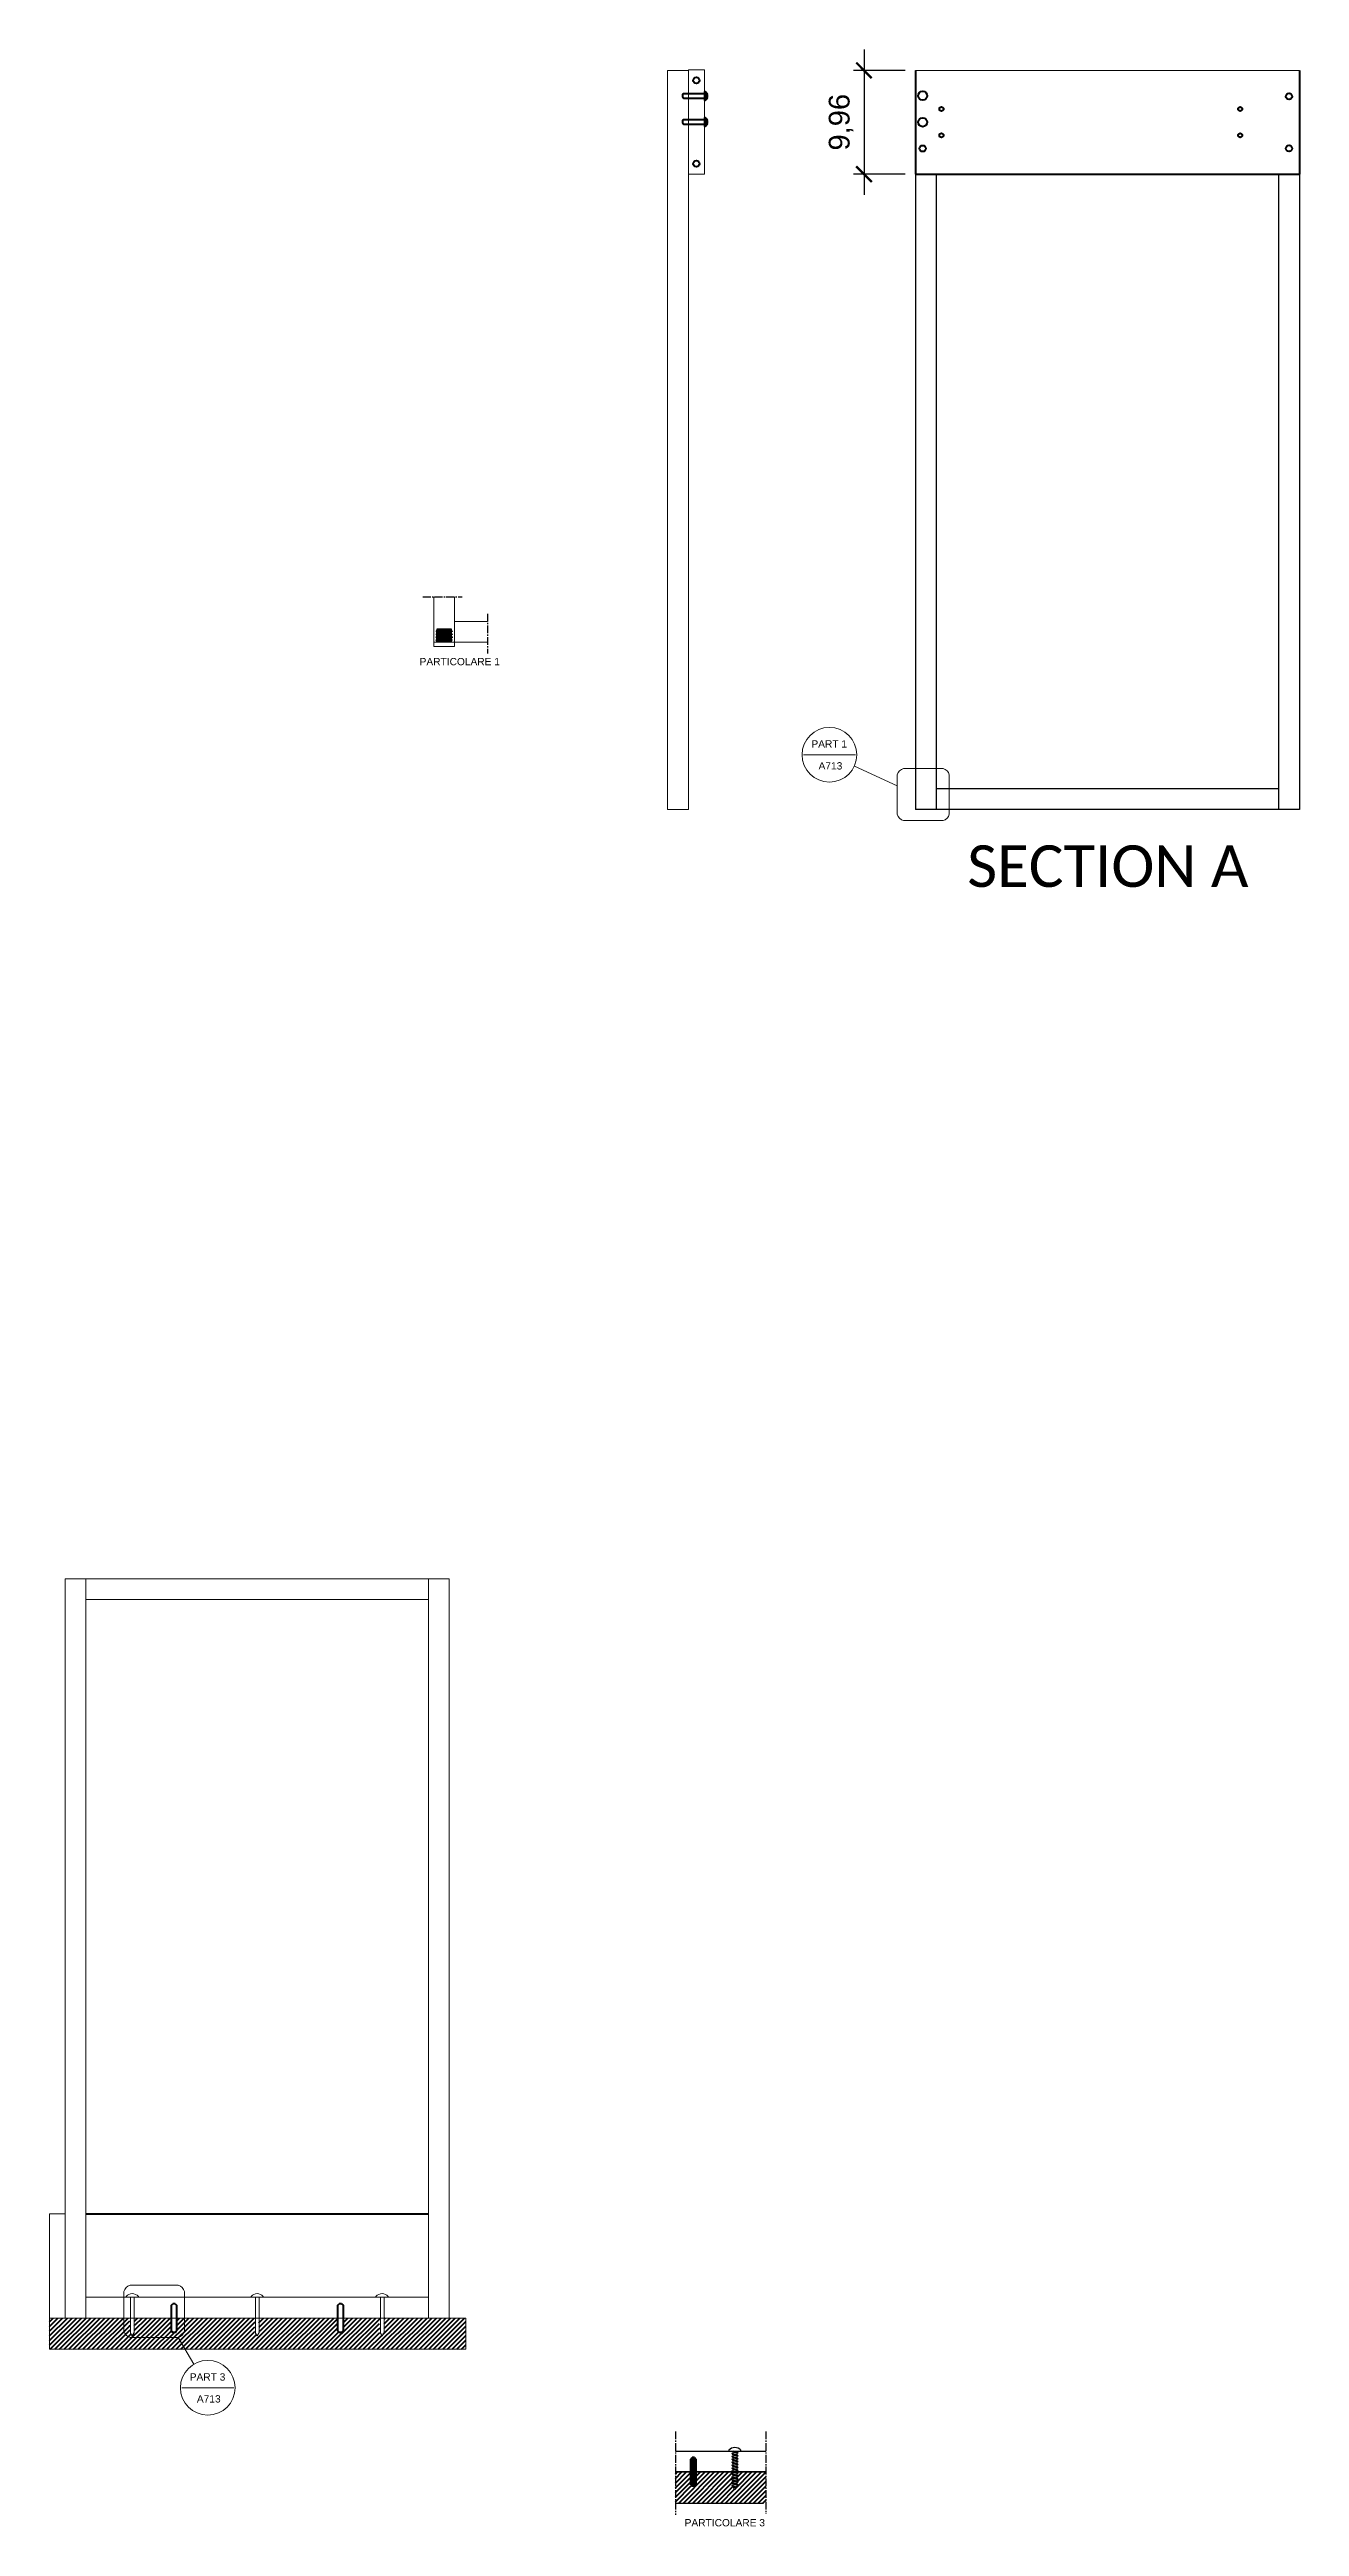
# Model space of a CAD drawing. Header units: centimetres. Extents: x 1319 to 4062, y 3050 to 4081.
# Drawn here: x 3250 to 3370.1, y 3665 to 3902.9 of the extents above; entities that cross this region are included whole.
import ezdxf

# ---------------------------------------------------------------- set-up
doc = ezdxf.new("R2010")
doc.units = ezdxf.units.CM
doc.linetypes.add('ACAD_ISO03W100', pattern=[30, 12, -18])
doc.linetypes.add('CENTER2', pattern=[1.125, 0.75, -0.125, 0.125, -0.125])
doc.layers.get('0').update_dxf_attribs({"color": 3})
for name, color, linetype, lineweight in [('A-ANNO-DIMS', 8, 'Continuous', 9), ('A-ANNO-SYMB', 3, 'Continuous', 18), ('A-FURN', 3, 'Continuous', 20), ('A-SECT C-MCUT', 9, 'Continuous', 25), ('A-WALL-STUD', 9, 'Continuous', 5), ('QUOTE', 8, 'Continuous', 18), ('sezioni', 2, 'Continuous', 25)]:
    doc.layers.add(name, color=color, linetype=linetype, lineweight=lineweight)
for name, color, linetype in [('G-ANNO-TEXT', 3, 'Continuous'), ('linee di prosp', 6, 'Continuous'), ('mobili', 3, 'Continuous'), ('viti', 3, 'Continuous'), ('viti e cerniere', 3, 'Continuous')]:
    doc.layers.add(name, color=color, linetype=linetype)
doc.styles.get("Standard").update_dxf_attribs({"font": 'arial.ttf'})
doc.styles.add('stile2', font='calibril.ttf', dxfattribs={"height": 0.5})
doc.dimstyles.new('giulia', dxfattribs={"dimtxt": 2, "dimasz": 1.5, "dimexe": 1, "dimexo": 1, "dimgap": 1, "dimtad": 1, "dimtxsty": 'Standard', "dimblk": 'ARCHTICK', "dimcen": 2.5, "dimdle": 2, "dimadec": 0, "dimazin": 0, "dimtfac": 1, "dimtmove": 0, "dimatfit": 3, "dimldrblk": 'ARCHTICK', "dimfxl": 1, "dimarcsym": 0})

# ---------------------------------------------------------------- blocks, each defined once
blk = doc.blocks.new('_ArchTick')
at = {"color": 0, "linetype": 'ByBlock', "const_width": 0.15}
blk.add_lwpolyline([(-0.5, -0.5), (0.5, 0.5)], dxfattribs=at)
blk = doc.blocks.new('*D186')
at = {"layer": 'A-ANNO-DIMS', "color": 0, "lineweight": -2, "transparency": 16777216}
for p, q in [((3328.29, 3902.91), (3328.29, 3888.95)), ((3332.23, 3900.91), (3327.29, 3900.91)), ((3332.23, 3890.95), (3327.29, 3890.95))]:
    blk.add_line(p, q, dxfattribs=at)
at = {"layer": 'Defpoints', "color": 0, "lineweight": 100, "transparency": 16777216}
for p in [(3333.23, 3900.91), (3328.29, 3890.95), (3333.23, 3890.95)]:
    blk.add_point(p, dxfattribs=at)
at = {"layer": 'A-ANNO-DIMS', "color": 0, "lineweight": -2, "transparency": 16777216, "xscale": 1.5, "yscale": 1.5, "zscale": 1.5}
for p, rotation in [((3328.29, 3900.91), 90), ((3328.29, 3890.95), 270)]:
    blk.add_blockref('_ArchTick', p, dxfattribs=dict(at, rotation=rotation))
at = {"layer": 'A-ANNO-DIMS', "color": 0, "lineweight": 100, "transparency": 16777216, "insert": (3326.09, 3895.93), "char_height": 2, "attachment_point": 5, "rotation": 90}
blk.add_mtext('9,96', dxfattribs=at)
blk = doc.blocks.new('tassello')
at = {"layer": 'viti e cerniere', "linetype": 'ByBlock', "lineweight": 100}
for p, q in [((0, 0.51), (0.21, 0.7)), ((0, 0.51), (0, 0.18)), ((0.21, 0), (0, 0.18)), ((0.21, 0.7), (3.71, 0.7)), ((0.21, 0.7), (0.21, 0)), ((0.21, 0.7), (0.21, 0.52)), ((0.21, 0.52), (0.75, 0.52)), ((0.21, 0.35), (0.9, 0.35)), ((0.9, 0.17), (0.21, 0.17)), ((0.75, 0.52), (3.71, 0.52)), ((0.9, 0.35), (0.9, 0.35)), ((0.9, 0.35), (3.71, 0.35)), ((0.9, 0.17), (3.71, 0.17)), ((3.92, 0.51), (3.71, 0.7)), ((3.71, 0.7), (3.71, 0)), ((3.71, 0), (3.92, 0.18)), ((3.92, 0.51), (3.92, 0.18)), ((3.71, 0), (0.21, 0))]:
    blk.add_line(p, q, dxfattribs=at)

msp = doc.modelspace()

# ---------------------------------------------------------------- hatches: boundary and pattern name
at = {"layer": 'A-WALL-STUD', "lineweight": 100}
h = msp.add_hatch(dxfattribs=at)
h.set_pattern_fill('ANSI31', color=256, scale=0.1)
h.paths.add_polyline_path([(3257.831, 3683.606), (3257.678, 3683.737), (3257.795, 3683.737), (3257.795, 3683.895), (3257.678, 3684.017), (3257.795, 3684.017), (3257.795, 3684.175), (3257.678, 3684.298), (3257.795, 3684.298), (3257.795, 3684.456), (3257.678, 3684.578), (3257.795, 3684.578), (3257.795, 3684.736), (3257.678, 3684.858), (3257.795, 3684.858), (3257.795, 3685.016), (3257.765, 3685.046), (3250.037, 3685.046), (3250.037, 3682.046), (3290.037, 3682.046), (3290.037, 3685.046), (3282.179, 3685.046), (3282.179, 3685.035), (3282.296, 3684.913), (3282.179, 3684.913), (3282.179, 3684.755), (3282.296, 3684.633), (3282.179, 3684.633), (3282.179, 3684.474), (3282.296, 3684.352), (3282.179, 3684.352), (3282.179, 3684.194), (3282.296, 3684.072), (3282.179, 3684.072), (3282.179, 3683.914), (3282.296, 3683.792), (3282.179, 3683.792), (3282.179, 3683.669), (3281.987, 3683.336), (3281.831, 3683.606), (3281.678, 3683.737), (3281.795, 3683.737), (3281.795, 3683.895), (3281.678, 3684.017), (3281.795, 3684.017), (3281.795, 3684.175), (3281.678, 3684.298), (3281.795, 3684.298), (3281.795, 3684.456), (3281.678, 3684.578), (3281.795, 3684.578), (3281.795, 3684.736), (3281.678, 3684.858), (3281.795, 3684.858), (3281.795, 3685.016), (3281.765, 3685.046), (3278.237, 3685.046), (3278.237, 3683.817), (3278.105, 3683.671), (3277.869, 3683.671), (3277.745, 3683.817), (3277.745, 3685.046), (3270.179, 3685.046), (3270.179, 3685.035), (3270.296, 3684.913), (3270.179, 3684.913), (3270.179, 3684.755), (3270.296, 3684.633), (3270.179, 3684.633), (3270.179, 3684.474), (3270.296, 3684.352), (3270.179, 3684.352), (3270.179, 3684.194), (3270.296, 3684.072), (3270.179, 3684.072), (3270.179, 3683.914), (3270.296, 3683.792), (3270.179, 3683.792), (3270.179, 3683.669), (3269.987, 3683.336), (3269.831, 3683.606), (3269.678, 3683.737), (3269.795, 3683.737), (3269.795, 3683.895), (3269.678, 3684.017), (3269.795, 3684.017), (3269.795, 3684.175), (3269.678, 3684.298), (3269.795, 3684.298), (3269.795, 3684.456), (3269.678, 3684.578), (3269.795, 3684.578), (3269.795, 3684.736), (3269.678, 3684.858), (3269.795, 3684.858), (3269.795, 3685.016), (3269.765, 3685.046), (3262.237, 3685.046), (3262.237, 3683.817), (3262.105, 3683.671), (3261.869, 3683.671), (3261.745, 3683.817), (3261.745, 3685.046), (3258.179, 3685.046), (3258.179, 3685.035), (3258.296, 3684.913), (3258.179, 3684.913), (3258.179, 3684.755), (3258.296, 3684.633), (3258.179, 3684.633), (3258.179, 3684.474), (3258.296, 3684.352), (3258.179, 3684.352), (3258.179, 3684.194), (3258.296, 3684.072), (3258.179, 3684.072), (3258.179, 3683.914), (3258.296, 3683.792), (3258.179, 3683.792), (3258.179, 3683.669), (3257.987, 3683.336)])
at = {"layer": 'QUOTE', "lineweight": 100}
h = msp.add_hatch(dxfattribs=at)
h.set_pattern_fill('ANSI31', color=256, scale=0.1)
h.set_pattern_definition([(45, (33.89884, -14.7795), (-0.224506403, 0.224506403), [])])
edge = h.paths.add_edge_path()
edge.add_line((3310.169, 3670.267), (3310.169, 3667.267))
edge.add_line((3310.169, 3667.267), (3318.629, 3667.267))
edge.add_arc((3314.399, 3670.941), 5.603, 319.01837, 322.70747)
edge.add_line((3318.856, 3667.547), (3318.856, 3670.267))
edge.add_line((3318.856, 3670.267), (3316.078, 3670.267))
edge.add_line((3316.078, 3670.267), (3316.078, 3670.255))
edge.add_line((3316.078, 3670.255), (3316.195, 3670.133))
edge.add_line((3316.195, 3670.133), (3316.078, 3670.133))
edge.add_line((3316.078, 3670.133), (3316.078, 3669.975))
edge.add_line((3316.078, 3669.975), (3316.195, 3669.853))
edge.add_line((3316.195, 3669.853), (3316.078, 3669.853))
edge.add_line((3316.078, 3669.853), (3316.078, 3669.695))
edge.add_line((3316.078, 3669.695), (3316.195, 3669.573))
edge.add_line((3316.195, 3669.573), (3316.078, 3669.573))
edge.add_line((3316.078, 3669.573), (3316.078, 3669.415))
edge.add_line((3316.078, 3669.415), (3316.195, 3669.293))
edge.add_line((3316.195, 3669.293), (3316.078, 3669.293))
edge.add_line((3316.078, 3669.293), (3316.078, 3669.135))
edge.add_line((3316.078, 3669.135), (3316.195, 3669.013))
edge.add_line((3316.195, 3669.013), (3316.078, 3669.013))
edge.add_line((3316.078, 3669.013), (3316.078, 3668.889))
edge.add_line((3316.078, 3668.889), (3315.886, 3668.556))
edge.add_line((3315.886, 3668.556), (3315.73, 3668.826))
edge.add_line((3315.73, 3668.826), (3315.577, 3668.958))
edge.add_line((3315.577, 3668.958), (3315.694, 3668.958))
edge.add_line((3315.694, 3668.958), (3315.694, 3669.116))
edge.add_line((3315.694, 3669.116), (3315.577, 3669.238))
edge.add_line((3315.577, 3669.238), (3315.694, 3669.238))
edge.add_line((3315.694, 3669.238), (3315.694, 3669.396))
edge.add_line((3315.694, 3669.396), (3315.577, 3669.518))
edge.add_line((3315.577, 3669.518), (3315.694, 3669.518))
edge.add_line((3315.694, 3669.518), (3315.694, 3669.676))
edge.add_line((3315.694, 3669.676), (3315.577, 3669.798))
edge.add_line((3315.577, 3669.798), (3315.694, 3669.798))
edge.add_line((3315.694, 3669.798), (3315.694, 3669.956))
edge.add_line((3315.694, 3669.956), (3315.577, 3670.078))
edge.add_line((3315.577, 3670.078), (3315.694, 3670.078))
edge.add_line((3315.694, 3670.078), (3315.694, 3670.236))
edge.add_line((3315.694, 3670.236), (3315.664, 3670.267))
edge.add_line((3315.664, 3670.267), (3312.136, 3670.267))
edge.add_line((3312.136, 3670.267), (3312.136, 3669.038))
edge.add_line((3312.136, 3669.038), (3312.004, 3668.891))
edge.add_line((3312.004, 3668.891), (3311.767, 3668.891))
edge.add_line((3311.767, 3668.891), (3311.644, 3669.038))
edge.add_line((3311.644, 3669.038), (3311.644, 3670.267))
edge.add_line((3311.644, 3670.267), (3310.169, 3670.267))

# ---------------------------------------------------------------- linework, layer by layer
at = {"layer": 'A-ANNO-SYMB'}
for p, q in [((3322.471, 3835.183), (3327.471, 3835.183)), ((3327.361, 3834.091), (3331.488, 3832.204)), ((3263.912, 3680.615), (3262.401, 3683.19)), ((3262.742, 3678.349), (3267.742, 3678.349))]:
    msp.add_line(p, q, dxfattribs=at)
at = {"layer": 'A-ANNO-SYMB', "color": 6}
for p, q in [((3331.488, 3833.256), (3331.488, 3829.465)), ((3335.883, 3833.861), (3332.092, 3833.861)), ((3336.488, 3829.465), (3336.488, 3833.256)), ((3332.092, 3828.861), (3335.883, 3828.861)), ((3257.177, 3687.586), (3257.177, 3683.795)), ((3262.401, 3688.19), (3257.781, 3688.19)), ((3263.005, 3683.795), (3263.005, 3687.586)), ((3257.781, 3683.19), (3262.401, 3683.19))]:
    msp.add_line(p, q, dxfattribs=at)
for centre in [(3324.971, 3835.183), (3265.242, 3678.349)]:
    msp.add_circle(centre, 2.628, dxfattribs=at)
for centre, start, end in [((3332.29, 3833.058), 103.85533, 166.14467), ((3335.686, 3833.058), 13.85533, 76.14467), ((3332.29, 3829.663), 193.85533, 256.14467), ((3335.686, 3829.663), 283.85533, 346.14467), ((3257.979, 3687.388), 103.85533, 166.14467), ((3262.203, 3687.388), 13.85533, 76.14467), ((3257.979, 3683.993), 193.85533, 256.14467), ((3262.203, 3683.993), 283.85533, 346.14467)]:
    msp.add_arc(centre, 0.826, start, end, dxfattribs=at)
at = {"layer": 'A-FURN'}
for p, q in [((3309.415, 3900.909), (3309.415, 3829.909)), ((3309.415, 3900.909), (3311.415, 3900.909)), ((3311.415, 3900.947), (3311.415, 3829.909)), ((3311.415, 3900.947), (3312.965, 3900.947)), ((3312.965, 3900.947), (3312.965, 3890.947)), ((3333.229, 3900.909), (3370.129, 3900.909)), ((3311.465, 3890.947), (3312.965, 3890.947)), ((3286.949, 3850.362), (3286.949, 3845.987)), ((3288.949, 3850.362), (3288.949, 3845.987)), ((3292.122, 3847.987), (3288.949, 3847.987)), ((3292.122, 3845.987), (3286.949, 3845.987)), ((3311.415, 3829.909), (3309.415, 3829.909)), ((3288.437, 3756.046), (3251.537, 3756.046)), ((3251.537, 3685.046), (3251.537, 3756.046)), ((3253.537, 3685.046), (3253.537, 3756.046)), ((3286.437, 3754.046), (3253.537, 3754.046)), ((3286.437, 3685.046), (3286.437, 3756.046)), ((3288.437, 3685.046), (3288.437, 3756.046)), ((3250.037, 3695.046), (3251.537, 3695.046)), ((3251.537, 3695.046), (3250.037, 3695.046)), ((3250.037, 3695.046), (3250.037, 3685.046)), ((3251.537, 3685.046), (3251.537, 3695.046)), ((3290.037, 3685.046), (3250.037, 3685.046)), ((3250.037, 3685.046), (3250.037, 3682.046)), ((3253.537, 3687.046), (3286.437, 3687.046)), ((3290.037, 3685.046), (3290.037, 3682.046)), ((3250.037, 3682.046), (3290.037, 3682.046))]:
    msp.add_line(p, q, dxfattribs=at)
at = {"layer": 'A-FURN', "color": 8, "lineweight": 100}
for p, q in [((3312.965, 3898.879), (3312.965, 3898.016)), ((3312.965, 3898.879), (3313.015, 3898.879)), ((3313.015, 3898.879), (3313.015, 3898.016)), ((3310.942, 3898.69), (3312.965, 3898.69)), ((3311.024, 3898.229), (3312.965, 3898.229)), ((3313.015, 3898.016), (3312.965, 3898.016)), ((3310.942, 3896.19), (3312.965, 3896.19)), ((3311.024, 3895.729), (3312.965, 3895.729)), ((3312.965, 3896.379), (3312.965, 3895.516)), ((3312.965, 3896.379), (3313.015, 3896.379)), ((3313.015, 3895.516), (3312.965, 3895.516)), ((3313.015, 3896.379), (3313.015, 3895.516))]:
    msp.add_line(p, q, dxfattribs=at)
at = {"layer": 'A-FURN', "lineweight": 100}
for p, q in [((3333.229, 3900.909), (3333.229, 3890.947)), ((3370.129, 3900.909), (3370.129, 3890.947)), ((3333.229, 3890.947), (3370.129, 3890.947)), ((3286.437, 3695.008), (3253.537, 3695.008))]:
    msp.add_line(p, q, dxfattribs=at)
at = {"layer": 'A-FURN', "color": 8, "linetype": 'ACAD_ISO03W100', "lineweight": 100}
for p, q in [((3287.249, 3847.114), (3287.199, 3846.974)), ((3287.199, 3846.974), (3288.699, 3846.974)), ((3287.249, 3846.834), (3287.199, 3846.694)), ((3287.199, 3846.694), (3288.699, 3846.694)), ((3287.249, 3846.554), (3287.199, 3846.414)), ((3287.249, 3847.254), (3288.649, 3847.254)), ((3287.249, 3847.114), (3288.649, 3847.114)), ((3287.249, 3846.834), (3288.649, 3846.834)), ((3287.249, 3846.554), (3288.649, 3846.554)), ((3288.649, 3847.114), (3288.699, 3846.974)), ((3288.649, 3846.834), (3288.699, 3846.694)), ((3288.649, 3846.554), (3288.699, 3846.414)), ((3287.199, 3846.414), (3288.699, 3846.414)), ((3287.249, 3846.274), (3287.199, 3846.134)), ((3287.249, 3846.134), (3287.199, 3846.134)), ((3287.249, 3846.274), (3288.649, 3846.274)), ((3287.249, 3846.134), (3288.649, 3846.134)), ((3288.699, 3846.134), (3288.649, 3846.274)), ((3288.699, 3846.134), (3288.649, 3846.134))]:
    msp.add_line(p, q, dxfattribs=at)
at = {"layer": 'A-FURN', "color": 8}
for p, q in [((3287.249, 3847.254), (3287.249, 3847.114)), ((3287.249, 3846.974), (3287.249, 3846.834)), ((3287.249, 3846.694), (3287.249, 3846.554)), ((3288.649, 3847.254), (3288.649, 3847.114)), ((3288.649, 3846.974), (3288.649, 3846.834)), ((3288.649, 3846.694), (3288.649, 3846.554)), ((3286.949, 3845.987), (3286.949, 3845.587)), ((3286.949, 3845.587), (3286.949, 3845.987)), ((3286.949, 3845.987), (3288.949, 3845.987)), ((3286.949, 3845.587), (3288.949, 3845.587)), ((3287.249, 3846.414), (3287.249, 3846.274)), ((3287.249, 3846.134), (3287.249, 3845.987)), ((3288.649, 3846.414), (3288.649, 3846.274)), ((3288.649, 3846.134), (3288.649, 3845.987)), ((3288.949, 3845.987), (3288.949, 3845.587)), ((3257.831, 3687.046), (3257.831, 3683.606)), ((3269.831, 3687.046), (3269.831, 3683.606)), ((3281.831, 3687.046), (3281.831, 3683.606))]:
    msp.add_line(p, q, dxfattribs=at)
at = {"layer": 'A-FURN', "color": 8, "linetype": 'ByBlock', "lineweight": 100}
for p, q in [((3261.745, 3686.275), (3261.869, 3686.422)), ((3261.745, 3683.817), (3261.745, 3686.275)), ((3262.105, 3686.422), (3261.869, 3686.422)), ((3262.105, 3686.422), (3262.237, 3686.275)), ((3262.237, 3686.275), (3262.237, 3683.817)), ((3277.745, 3686.275), (3277.869, 3686.422)), ((3277.745, 3683.817), (3277.745, 3686.275)), ((3278.105, 3686.422), (3277.869, 3686.422)), ((3278.105, 3686.422), (3278.237, 3686.275)), ((3278.237, 3686.275), (3278.237, 3683.817)), ((3261.745, 3683.817), (3261.869, 3683.671)), ((3262.105, 3683.671), (3261.869, 3683.671)), ((3262.105, 3683.671), (3262.237, 3683.817)), ((3277.745, 3683.817), (3277.869, 3683.671)), ((3278.105, 3683.671), (3277.869, 3683.671)), ((3278.105, 3683.671), (3278.237, 3683.817))]:
    msp.add_line(p, q, dxfattribs=at)
at = {"layer": 'A-FURN', "color": 8, "lineweight": 100}
for points in [[(3311.024, 3898.229), (3311.021, 3898.223), (3311.016, 3898.219), (3311.011, 3898.216), (3311.006, 3898.213), (3310.998, 3898.211), (3310.99, 3898.209), (3310.984, 3898.21), (3310.979, 3898.212), (3310.97, 3898.217), (3310.963, 3898.222), (3310.952, 3898.234), (3310.94, 3898.251), (3310.929, 3898.267), (3310.921, 3898.281), (3310.914, 3898.297), (3310.907, 3898.313), (3310.898, 3898.332), (3310.892, 3898.348), (3310.885, 3898.371), (3310.882, 3898.389), (3310.878, 3898.418), (3310.874, 3898.449), (3310.874, 3898.483), (3310.875, 3898.522), (3310.877, 3898.572), (3310.88, 3898.589), (3310.888, 3898.613), (3310.894, 3898.633), (3310.903, 3898.649), (3310.913, 3898.665), (3310.923, 3898.677), (3310.936, 3898.687), (3310.94, 3898.689), (3310.945, 3898.693), (3310.953, 3898.694), (3310.956, 3898.694), (3310.959, 3898.693), (3310.963, 3898.691), (3310.964, 3898.69)], [(3311.024, 3895.729), (3311.021, 3895.723), (3311.016, 3895.719), (3311.011, 3895.716), (3311.006, 3895.713), (3310.998, 3895.711), (3310.99, 3895.709), (3310.984, 3895.71), (3310.979, 3895.712), (3310.97, 3895.717), (3310.963, 3895.722), (3310.952, 3895.734), (3310.94, 3895.751), (3310.929, 3895.767), (3310.921, 3895.781), (3310.914, 3895.797), (3310.907, 3895.813), (3310.898, 3895.832), (3310.892, 3895.848), (3310.885, 3895.871), (3310.882, 3895.889), (3310.878, 3895.918), (3310.874, 3895.949), (3310.874, 3895.983), (3310.875, 3896.022), (3310.877, 3896.072), (3310.88, 3896.089), (3310.888, 3896.113), (3310.894, 3896.133), (3310.903, 3896.149), (3310.913, 3896.165), (3310.923, 3896.177), (3310.936, 3896.187), (3310.94, 3896.189), (3310.945, 3896.193), (3310.953, 3896.194), (3310.956, 3896.194), (3310.959, 3896.193), (3310.963, 3896.191), (3310.964, 3896.19)]]:
    msp.add_lwpolyline(points, dxfattribs=at)
at = {"layer": 'A-FURN', "color": 8}
for points in [[(3258.571, 3687.046), (3258.571, 3687.123, 0.4514162), (3257.403, 3687.123), (3257.403, 3687.046)], [(3270.571, 3687.046), (3270.571, 3687.123, 0.4514162), (3269.403, 3687.123), (3269.403, 3687.046)], [(3282.571, 3687.046), (3282.571, 3687.123, 0.4514162), (3281.403, 3687.123), (3281.403, 3687.046)]]:
    msp.add_lwpolyline(points, format="xyb", close=True, dxfattribs=at)
for points in [[(3258.179, 3687.046), (3258.179, 3683.669), (3257.987, 3683.336), (3257.831, 3683.606)], [(3270.179, 3687.046), (3270.179, 3683.669), (3269.987, 3683.336), (3269.831, 3683.606)], [(3282.179, 3687.046), (3282.179, 3683.669), (3281.987, 3683.336), (3281.831, 3683.606)]]:
    msp.add_lwpolyline(points, dxfattribs=at)
at = {"layer": 'A-FURN', "lineweight": 100}
for centre, radius in [((3312.19, 3899.947), 0.3), ((3335.729, 3897.199), 0.2), ((3364.429, 3897.199), 0.2), ((3369.129, 3898.409), 0.3), ((3335.729, 3894.667), 0.2), ((3364.429, 3894.667), 0.2), ((3312.19, 3891.947), 0.3), ((3333.929, 3893.402), 0.3), ((3369.129, 3893.409), 0.3)]:
    msp.add_circle(centre, radius, dxfattribs=at)
at = {"layer": 'A-FURN', "color": 8, "lineweight": 100}
for centre in [(3333.929, 3898.466), (3333.929, 3895.932)]:
    msp.add_circle(centre, 0.431, dxfattribs=at)
for centre in [(3312.777, 3898.447), (3312.777, 3895.947)]:
    msp.add_arc(centre, 0.492, 298.81893, 61.18107, dxfattribs=at)
at = {"layer": 'A-SECT C-MCUT', "linetype": 'CENTER2'}
for p, q in [((3285.91, 3850.362), (3289.677, 3850.362)), ((3292.122, 3848.724), (3292.122, 3844.91)), ((3310.169, 3674.146), (3310.169, 3666.151)), ((3318.856, 3674.146), (3318.856, 3666.242))]:
    msp.add_line(p, q, dxfattribs=at)
at = {"layer": 'mobili'}
for p, q in [((3310.169, 3672.267), (3318.856, 3672.267)), ((3318.856, 3670.267), (3310.169, 3670.267)), ((3310.169, 3670.267), (3318.856, 3670.267)), ((3310.169, 3667.267), (3318.629, 3667.267))]:
    msp.add_line(p, q, dxfattribs=at)
at = {"layer": 'sezioni'}
for p, q in [((3333.229, 3890.947), (3333.229, 3829.909)), ((3335.229, 3890.947), (3335.229, 3829.909)), ((3368.129, 3890.947), (3368.129, 3829.909)), ((3370.129, 3890.947), (3370.129, 3829.909)), ((3370.129, 3829.909), (3333.229, 3829.909)), ((3368.129, 3831.909), (3335.229, 3831.909))]:
    msp.add_line(p, q, dxfattribs=at)
at = {"layer": 'viti'}
for p, q in [((3315.694, 3672.196), (3315.694, 3672.038)), ((3315.694, 3671.916), (3315.694, 3671.758)), ((3315.694, 3671.636), (3315.694, 3671.478)), ((3315.694, 3671.356), (3315.694, 3671.198)), ((3315.694, 3671.076), (3315.694, 3670.918)), ((3315.694, 3670.796), (3315.694, 3670.638)), ((3315.694, 3670.516), (3315.694, 3670.358)), ((3316.078, 3672.267), (3316.078, 3672.215)), ((3316.078, 3672.093), (3316.078, 3671.935)), ((3316.078, 3671.813), (3316.078, 3671.655)), ((3316.078, 3671.533), (3316.078, 3671.375)), ((3316.078, 3671.253), (3316.078, 3671.095)), ((3316.078, 3670.973), (3316.078, 3670.815)), ((3316.078, 3670.693), (3316.078, 3670.535)), ((3315.694, 3670.236), (3315.694, 3670.078)), ((3315.694, 3669.956), (3315.694, 3669.798)), ((3315.694, 3669.676), (3315.694, 3669.518)), ((3315.694, 3669.396), (3315.694, 3669.238)), ((3315.694, 3669.116), (3315.694, 3668.958)), ((3316.078, 3670.413), (3316.078, 3670.255)), ((3316.078, 3670.133), (3316.078, 3669.975)), ((3316.078, 3669.853), (3316.078, 3669.695)), ((3316.078, 3669.573), (3316.078, 3669.415)), ((3316.078, 3669.293), (3316.078, 3669.135))]:
    msp.add_line(p, q, dxfattribs=at)
msp.add_lwpolyline([(3316.47, 3672.267), (3316.47, 3672.344, 0.4514162), (3315.302, 3672.344), (3315.302, 3672.267)], format="xyb", close=True, dxfattribs=at)
for points in [[(3315.577, 3672.038), (3315.694, 3671.916), (3316.078, 3671.813), (3316.195, 3671.813), (3315.577, 3672.038), (3315.694, 3672.038), (3316.078, 3671.935), (3316.195, 3671.813)], [(3315.577, 3671.758), (3315.694, 3671.636), (3316.078, 3671.533), (3316.195, 3671.533), (3315.577, 3671.758), (3315.694, 3671.758), (3316.078, 3671.655), (3316.195, 3671.533)], [(3315.577, 3671.478), (3315.694, 3671.356), (3316.078, 3671.253), (3316.195, 3671.253), (3315.577, 3671.478), (3315.694, 3671.478), (3316.078, 3671.375), (3316.195, 3671.253)], [(3315.577, 3671.198), (3315.694, 3671.076), (3316.078, 3670.973), (3316.195, 3670.973), (3315.577, 3671.198), (3315.694, 3671.198), (3316.078, 3671.095), (3316.195, 3670.973)], [(3315.577, 3670.918), (3315.694, 3670.796), (3316.078, 3670.693), (3316.195, 3670.693), (3315.577, 3670.918), (3315.694, 3670.918), (3316.078, 3670.815), (3316.195, 3670.693)], [(3315.577, 3670.638), (3315.694, 3670.516), (3316.078, 3670.413), (3316.195, 3670.413), (3315.577, 3670.638), (3315.694, 3670.638), (3316.078, 3670.535), (3316.195, 3670.413)], [(3315.626, 3672.267), (3315.694, 3672.196), (3316.078, 3672.093), (3316.195, 3672.093), (3315.718, 3672.267)], [(3315.886, 3672.267), (3316.078, 3672.215), (3316.195, 3672.093)], [(3315.577, 3670.358), (3315.694, 3670.236), (3316.078, 3670.133), (3316.195, 3670.133), (3315.577, 3670.358), (3315.694, 3670.358), (3316.078, 3670.255), (3316.195, 3670.133)], [(3315.577, 3670.078), (3315.694, 3669.956), (3316.078, 3669.853), (3316.195, 3669.853), (3315.577, 3670.078), (3315.694, 3670.078), (3316.078, 3669.975), (3316.195, 3669.853)], [(3315.577, 3669.798), (3315.694, 3669.676), (3316.078, 3669.573), (3316.195, 3669.573), (3315.577, 3669.798), (3315.694, 3669.798), (3316.078, 3669.695), (3316.195, 3669.573)], [(3315.577, 3669.518), (3315.694, 3669.396), (3316.078, 3669.293), (3316.195, 3669.293), (3315.577, 3669.518), (3315.694, 3669.518), (3316.078, 3669.415), (3316.195, 3669.293)], [(3315.577, 3669.238), (3315.694, 3669.116), (3316.078, 3669.013), (3316.195, 3669.013), (3315.577, 3669.238), (3315.694, 3669.238), (3316.078, 3669.135), (3316.195, 3669.013)], [(3315.577, 3668.958), (3315.73, 3668.826), (3315.783, 3668.812), (3315.977, 3668.812), (3315.577, 3668.958), (3315.694, 3668.958), (3315.887, 3668.906), (3315.977, 3668.812)], [(3316.078, 3669.013), (3316.078, 3668.889), (3315.886, 3668.556), (3315.73, 3668.826)]]:
    msp.add_lwpolyline(points, dxfattribs=at)

# ---------------------------------------------------------------- block references
at = {"layer": 'linee di prosp', "xscale": 0.7022996181042629, "yscale": 0.7022996181042629, "zscale": 0.7022996181042629, "rotation": 270}
msp.add_blockref('tassello', (3311.644, 3671.643), dxfattribs=at)

# ---------------------------------------------------------------- texts
at = {"layer": 'A-ANNO-SYMB', "char_height": 0.7, "attachment_point": 1, "style": 'stile2'}
for s, insert in [('{\\fArial|b0|i0|c0|p34;PART 1}', (3323.236, 3836.571)), ('{\\fArial|b0|i0|c0|p34;A713}', (3323.924, 3834.465)), ('{\\fArial|b0|i0|c0|p34;PART 3}', (3263.507, 3679.737)), ('{\\fArial|b0|i0|c0|p34;A713}', (3264.195, 3677.631))]:
    msp.add_mtext_dynamic_manual_height_columns(s, width=3.57485, gutter_width=2.5, heights=[0], dxfattribs=dict(at, insert=insert))
at = {"layer": 'G-ANNO-TEXT', "attachment_point": 1, "style": 'stile2'}
for s, width, insert, char_height in [('{\\fArial|b0|i0|c0|p34;PARTICOLARE 1}', 9.80954, (3285.596, 3844.473), 0.7), ('SECTION A', 28.35749, (3338.215, 3826.482), 4), ('{\\fArial|b0|i0|c0|p34;PARTICOLARE 3}', 9.80954, (3311.059, 3665.738), 0.7)]:
    msp.add_mtext_dynamic_manual_height_columns(s, width=width, gutter_width=2.5, heights=[0], dxfattribs=dict(at, insert=insert, char_height=char_height))

# ---------------------------------------------------------------- dimensions: what is measured, and where the dimension line sits
at = {"layer": 'A-ANNO-DIMS', "lineweight": 100}
dim = msp.add_linear_dim(base=(3328.293, 3890.947), p1=(3333.229, 3900.909), p2=(3333.229, 3890.947), angle=90, dimstyle='giulia', dxfattribs=at)
dim.commit()
dim.dimension.update_dxf_attribs({"geometry": '*D186', "text_midpoint": (3326.091, 3895.928)})

doc.saveas('drawing.dxf')
